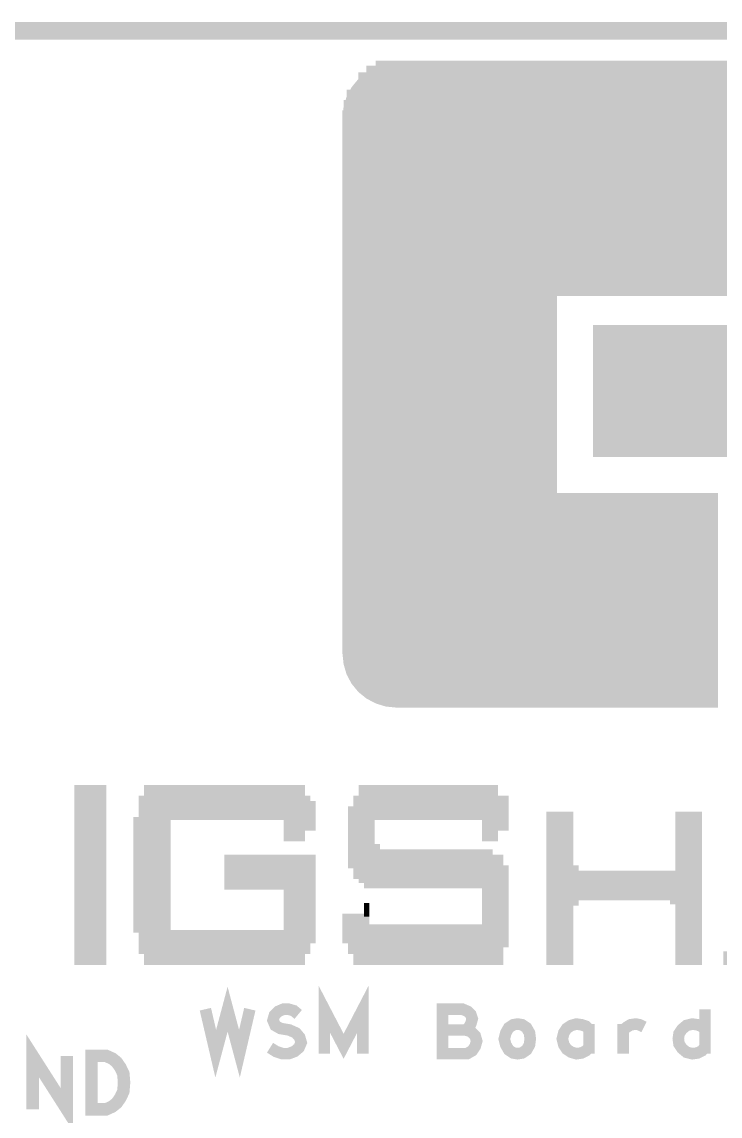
# Model space of a CAD drawing. Extents: x -0.1 to 55.1, y -0.1 to 48.1.
# Drawn here: x 7.19 to 15.04, y 35.8 to 48.1 of the extents above; entities that cross this region are included whole.
import ezdxf

# ---------------------------------------------------------------- set-up
doc = ezdxf.new("R2010")
doc.units = 0
doc.layers.add('MASK_TOP_ART', color=10, linetype='CONTINUOUS')
doc.layers.add('SILK_TOP_ART', color=11, linetype='CONTINUOUS')

msp = doc.modelspace()

# ---------------------------------------------------------------- linework, layer by layer
at = {"layer": 'MASK_TOP_ART', "const_width": 0.2}
msp.add_lwpolyline([(11, 0), (55, 0), (55, 48), (0, 48), (0, 0), (11, 0)], dxfattribs=at)
at = {"layer": 'SILK_TOP_ART'}
for points, const_width in [([(11, 0), (55, 0), (55, 48), (0, 48), (0, 0), (11, 0)], 0.2), ([(17.766, 47.532), (11.061, 47.532)], 0.1524), ([(17.662, 47.587), (11.165, 47.587)], 0.1524), ([(17.857, 47.456), (10.969, 47.456)], 0.1524), ([(17.988, 47.261), (10.839, 47.261)], 0.1524), ([(18.022, 47.147), (10.805, 47.147)], 0.1524), ([(18.034, 47.03), (10.792, 47.03)], 0.1524), ([(18.034, 44.616), (13.609, 44.616)], 0.1524), ([(8.137, 39.446), (7.775, 39.446)], 0.1524), ([(10.37, 39.446), (8.56, 39.446)], 0.1524), ([(12.543, 39.446), (10.974, 39.446)], 0.1524), ([(8.137, 39.385), (7.775, 39.385)], 0.1524), ([(8.137, 39.325), (7.775, 39.325)], 0.1524), ([(10.43, 39.325), (8.499, 39.325)], 0.1524), ([(12.663, 39.325), (10.913, 39.325)], 0.1524), ([(8.137, 39.265), (7.775, 39.265)], 0.1524), ([(8.137, 39.204), (7.775, 39.204)], 0.1524), ([(10.491, 39.265), (8.499, 39.265)], 0.1524), ([(10.491, 39.204), (8.499, 39.204)], 0.1524), ([(12.663, 39.204), (10.853, 39.204)], 0.1524), ([(8.137, 39.144), (7.775, 39.144)], 0.1524), ([(8.137, 39.084), (7.775, 39.084)], 0.1524), ([(8.861, 39.084), (8.439, 39.084)], 0.1524), ([(10.491, 39.084), (10.129, 39.084)], 0.1524), ([(11.155, 39.144), (10.853, 39.144)], 0.1524), ([(11.155, 39.084), (10.853, 39.084)], 0.1524), ([(12.663, 39.084), (12.362, 39.084)], 0.1524), ([(13.387, 39.144), (13.086, 39.144)], 0.1524), ([(13.387, 39.084), (13.086, 39.084)], 0.1524), ([(14.836, 39.144), (14.534, 39.144)], 0.1524), ([(14.836, 39.084), (14.534, 39.084)], 0.1524), ([(8.137, 39.023), (7.775, 39.023)], 0.1524), ([(8.137, 38.963), (7.775, 38.963)], 0.1524), ([(8.861, 39.023), (8.439, 39.023)], 0.1524), ([(8.861, 38.963), (8.439, 38.963)], 0.1524), ([(10.37, 39.023), (10.129, 39.023)], 0.1524), ([(10.129, 38.963), (10.37, 38.963)], 0.1524), ([(11.155, 39.023), (10.853, 39.023)], 0.1524), ([(11.155, 38.963), (10.853, 38.963)], 0.1524), ([(12.543, 39.023), (12.362, 39.023)], 0.1524), ([(12.362, 38.963), (12.543, 38.963)], 0.1524), ([(13.387, 39.023), (13.086, 39.023)], 0.1524), ([(13.387, 38.963), (13.086, 38.963)], 0.1524), ([(14.836, 39.023), (14.534, 39.023)], 0.1524), ([(14.836, 38.963), (14.534, 38.963)], 0.1524), ([(8.137, 38.903), (7.775, 38.903)], 0.1524), ([(8.137, 38.842), (7.775, 38.842)], 0.1524), ([(8.861, 38.903), (8.439, 38.903)], 0.1524), ([(8.861, 38.842), (8.439, 38.842)], 0.1524), ([(11.155, 38.903), (10.853, 38.903)], 0.1524), ([(11.155, 38.842), (10.853, 38.842)], 0.1524), ([(13.387, 38.903), (13.086, 38.903)], 0.1524), ([(13.387, 38.842), (13.086, 38.842)], 0.1524), ([(14.836, 38.903), (14.534, 38.903)], 0.1524), ([(14.836, 38.842), (14.534, 38.842)], 0.1524), ([(8.137, 38.782), (7.775, 38.782)], 0.1524), ([(8.137, 38.722), (7.775, 38.722)], 0.1524), ([(8.861, 38.782), (8.439, 38.782)], 0.1524), ([(8.861, 38.722), (8.439, 38.722)], 0.1524), ([(11.215, 38.782), (10.853, 38.782)], 0.1524), ([(12.482, 38.722), (10.853, 38.722)], 0.1524), ([(13.387, 38.782), (13.086, 38.782)], 0.1524), ([(13.387, 38.722), (13.086, 38.722)], 0.1524), ([(14.836, 38.782), (14.534, 38.782)], 0.1524), ([(14.836, 38.722), (14.534, 38.722)], 0.1524), ([(8.137, 38.661), (7.775, 38.661)], 0.1524), ([(8.137, 38.601), (7.775, 38.601)], 0.1524), ([(8.861, 38.661), (8.439, 38.661)], 0.1524), ([(8.861, 38.601), (8.439, 38.601)], 0.1524), ([(10.491, 38.661), (9.465, 38.661)], 0.1524), ([(10.491, 38.601), (9.465, 38.601)], 0.1524), ([(12.603, 38.661), (10.853, 38.661)], 0.1524), ([(13.387, 38.661), (13.086, 38.661)], 0.1524), ([(13.387, 38.601), (13.086, 38.601)], 0.1524), ([(14.836, 38.661), (14.534, 38.661)], 0.1524), ([(14.836, 38.601), (14.534, 38.601)], 0.1524), ([(8.137, 38.541), (7.775, 38.541)], 0.1524), ([(8.137, 38.48), (7.775, 38.48)], 0.1524), ([(8.861, 38.541), (8.439, 38.541)], 0.1524), ([(8.861, 38.48), (8.439, 38.48)], 0.1524), ([(10.491, 38.541), (9.465, 38.541)], 0.1524), ([(10.491, 38.48), (9.465, 38.48)], 0.1524), ([(12.663, 38.541), (10.913, 38.541)], 0.1524), ([(13.448, 38.541), (13.086, 38.541)], 0.1524), ([(14.836, 38.48), (13.086, 38.48)], 0.1524), ([(8.137, 38.42), (7.775, 38.42)], 0.1524), ([(8.137, 38.36), (7.775, 38.36)], 0.1524), ([(8.861, 38.42), (8.439, 38.42)], 0.1524), ([(8.861, 38.36), (8.439, 38.36)], 0.1524), ([(10.491, 38.42), (9.465, 38.42)], 0.1524), ([(14.836, 38.42), (13.086, 38.42)], 0.1524), ([(14.836, 38.36), (13.086, 38.36)], 0.1524), ([(8.137, 38.299), (7.775, 38.299)], 0.1524), ([(8.137, 38.239), (7.775, 38.239)], 0.1524), ([(8.861, 38.299), (8.439, 38.299)], 0.1524), ([(8.861, 38.239), (8.439, 38.239)], 0.1524), ([(10.491, 38.299), (10.129, 38.299)], 0.1524), ([(10.491, 38.239), (10.129, 38.239)], 0.1524), ([(12.663, 38.299), (12.362, 38.299)], 0.1524), ([(12.663, 38.239), (12.362, 38.239)], 0.1524), ([(14.836, 38.299), (13.086, 38.299)], 0.1524), ([(13.448, 38.239), (13.086, 38.239)], 0.1524), ([(8.137, 38.178), (7.775, 38.178)], 0.1524), ([(8.137, 38.118), (7.775, 38.118)], 0.1524), ([(8.861, 38.178), (8.439, 38.178)], 0.1524), ([(8.861, 38.118), (8.439, 38.118)], 0.1524), ([(10.491, 38.178), (10.129, 38.178)], 0.1524), ([(10.491, 38.118), (10.129, 38.118)], 0.1524), ([(11.094, 38.118), (11.034, 38.118)], 0.1524), ([(12.663, 38.178), (12.362, 38.178)], 0.1524), ([(12.663, 38.118), (12.362, 38.118)], 0.1524), ([(13.387, 38.178), (13.086, 38.178)], 0.1524), ([(13.387, 38.118), (13.086, 38.118)], 0.1524), ([(14.836, 38.118), (14.534, 38.118)], 0.1524), ([(8.137, 38.058), (7.775, 38.058)], 0.1524), ([(8.137, 37.997), (7.775, 37.997)], 0.1524), ([(8.137, 37.937), (7.775, 37.937)], 0.1524), ([(8.861, 38.058), (8.439, 38.058)], 0.1524), ([(8.861, 37.997), (8.439, 37.997)], 0.1524), ([(8.861, 37.937), (8.439, 37.937)], 0.1524), ([(10.491, 38.058), (10.129, 38.058)], 0.1524), ([(10.491, 37.997), (10.129, 37.997)], 0.1524), ([(10.491, 37.937), (10.129, 37.937)], 0.1524), ([(11.094, 37.997), (10.792, 37.997)], 0.1524), ([(11.094, 37.937), (10.792, 37.937)], 0.1524), ([(12.663, 38.058), (12.362, 38.058)], 0.1524), ([(12.663, 37.997), (12.362, 37.997)], 0.1524), ([(12.663, 37.937), (12.362, 37.937)], 0.1524), ([(13.387, 38.058), (13.086, 38.058)], 0.1524), ([(13.387, 37.997), (13.086, 37.997)], 0.1524), ([(13.387, 37.937), (13.086, 37.937)], 0.1524), ([(14.836, 38.058), (14.534, 38.058)], 0.1524), ([(14.836, 37.997), (14.534, 37.997)], 0.1524), ([(14.836, 37.937), (14.534, 37.937)], 0.1524), ([(8.137, 37.877), (7.775, 37.877)], 0.1524), ([(8.137, 37.816), (7.775, 37.816)], 0.1524), ([(10.491, 37.816), (8.499, 37.816)], 0.1524), ([(12.663, 37.877), (10.792, 37.877)], 0.1524), ([(12.663, 37.816), (10.792, 37.816)], 0.1524), ([(13.387, 37.877), (13.086, 37.877)], 0.1524), ([(13.387, 37.816), (13.086, 37.816)], 0.1524), ([(14.836, 37.877), (14.534, 37.877)], 0.1524), ([(14.836, 37.816), (14.534, 37.816)], 0.1524), ([(8.137, 37.756), (7.775, 37.756)], 0.1524), ([(8.137, 37.696), (7.775, 37.696)], 0.1524), ([(10.43, 37.756), (8.499, 37.756)], 0.1524), ([(10.43, 37.696), (8.499, 37.696)], 0.1524), ([(12.603, 37.696), (10.853, 37.696)], 0.1524), ([(13.387, 37.756), (13.086, 37.756)], 0.1524), ([(13.387, 37.696), (13.086, 37.696)], 0.1524), ([(14.836, 37.756), (14.534, 37.756)], 0.1524), ([(14.836, 37.696), (14.534, 37.696)], 0.1524), ([(8.137, 37.635), (7.775, 37.635)], 0.1524), ([(7.775, 37.575), (8.137, 37.575)], 0.1524), ([(8.56, 37.575), (10.37, 37.575)], 0.1524), ([(10.913, 37.575), (12.603, 37.575)], 0.1524), ([(13.387, 37.635), (13.086, 37.635)], 0.1524), ([(13.086, 37.575), (13.387, 37.575)], 0.1524), ([(14.836, 37.635), (14.534, 37.635)], 0.1524), ([(14.534, 37.575), (14.836, 37.575)], 0.1524), ([(15.077, 37.575), (15.379, 37.575)], 0.1524), ([(9.25, 37), (9.3667, 36.5), (9.5, 37), (9.6333, 36.5), (9.75, 37)], 0.13), ([(10.5881, 36.5), (10.5881, 37), (10.8048, 36.5833), (11.0215, 37), (11.0215, 36.5)], 0.13), ([(9.9774, 36.5667), (10.0441, 36.525), (10.1191, 36.5), (10.1857, 36.5), (10.2524, 36.525), (10.3024, 36.5667), (10.3274, 36.625), (10.3107, 36.6833), (10.2691, 36.7333), (10.1941, 36.7667), (10.0941, 36.7833), (10.0357, 36.8167), (10.0107, 36.875), (10.0274, 36.9333), (10.0691, 36.975), (10.1274, 37), (10.1857, 37), (10.2441, 36.9833), (10.2941, 36.9417)], 0.13), ([(12.1763, 36.7667), (12.2096, 36.7917), (12.2346, 36.8333), (12.2513, 36.8917), (12.2346, 36.9417), (12.2013, 36.975), (12.1429, 37), (11.9179, 37), (11.9179, 36.5), (12.1929, 36.5), (12.2513, 36.5333), (12.2846, 36.5833), (12.3013, 36.6417), (12.2846, 36.7), (12.2346, 36.75), (12.1763, 36.7667), (11.9179, 36.7667)], 0.13), ([(14.8692, 37), (14.8692, 36.5)], 0.13), ([(12.762, 36.5), (12.712, 36.5083), (12.662, 36.5417), (12.6287, 36.6), (12.612, 36.6667), (12.6287, 36.7333), (12.662, 36.7917), (12.712, 36.825), (12.762, 36.8333), (12.812, 36.825), (12.862, 36.7917), (12.8953, 36.7333), (12.9037, 36.6667), (12.8953, 36.6), (12.862, 36.5417), (12.812, 36.5083), (12.762, 36.5)], 0.13), ([(13.5644, 36.775), (13.5311, 36.8083), (13.4811, 36.825), (13.4227, 36.8333), (13.3644, 36.8167), (13.3144, 36.7833), (13.2811, 36.7333), (13.2644, 36.6667), (13.2811, 36.6), (13.3144, 36.55), (13.3644, 36.5167), (13.4227, 36.5), (13.4811, 36.5083), (13.5311, 36.5333), (13.5644, 36.5667)], 0.13), ([(13.5644, 36.5), (13.5644, 36.8333)], 0.13), ([(13.9501, 36.7667), (13.9918, 36.8), (14.0335, 36.825), (14.0918, 36.8333), (14.1335, 36.825), (14.1835, 36.8)], 0.13), ([(13.9501, 36.5), (13.9501, 36.8333)], 0.13), ([(14.8692, 36.575), (14.8359, 36.5333), (14.7859, 36.5083), (14.7275, 36.5), (14.6609, 36.5167), (14.6109, 36.5583), (14.5775, 36.6083), (14.5692, 36.6667), (14.5775, 36.725), (14.6109, 36.775), (14.6609, 36.8167), (14.7275, 36.8333), (14.7859, 36.825), (14.8275, 36.8083), (14.8692, 36.775)], 0.13), ([(7.3083, 35.875), (7.3083, 36.475), (7.6917, 35.875), (7.6917, 36.475)], 0.14), ([(7.9691, 35.875), (7.9691, 36.475), (8.1357, 36.475), (8.2024, 36.445), (8.2524, 36.405), (8.2941, 36.345), (8.3274, 36.275), (8.3357, 36.175), (8.3274, 36.075), (8.2941, 36.005), (8.2524, 35.945), (8.2024, 35.905), (8.1357, 35.875), (7.9691, 35.875)], 0.14)]:
    msp.add_lwpolyline(points, dxfattribs=dict(at, const_width=const_width))
for points in [[(11.16513, 47.58704), (11.278, 47.621), (17.66173, 47.58704), (17.549, 47.621)], [(11.27859, 47.62106), (11.396, 47.633), (17.54802, 47.62106), (17.431, 47.633)], [(11.27859, 47.62104), (11.27859, 47.62106), (17.54821, 47.62104), (17.54802, 47.62106)], [(14.4135, 47.62102), (11.27859, 47.62104), (17.54841, 47.62102), (17.54821, 47.62104)], [(17.54841, 47.621), (14.4135, 47.62102), (17.54841, 47.621), (17.54841, 47.62102)], [(10.96904, 47.45604), (11.061, 47.532), (17.8569, 47.45604), (17.766, 47.532)], [(11.061, 47.532), (11.06101, 47.532), (17.766, 47.532), (11.06101, 47.532)], [(11.06107, 47.53204), (11.165, 47.587), (17.76585, 47.53204), (17.66201, 47.587)], [(17.76592, 47.532), (11.06107, 47.53204), (17.76592, 47.532), (17.76585, 47.53204)], [(11.165, 47.587), (11.165, 47.587), (17.66201, 47.587), (11.165, 47.587)], [(17.66186, 47.587), (11.16513, 47.58704), (17.66186, 47.587), (17.66173, 47.58704)], [(10.83902, 47.26103), (10.89401, 47.36499), (17.98795, 47.26103), (17.93301, 47.36499)], [(10.89401, 47.36499), (10.89401, 47.365), (17.93301, 47.36499), (10.89401, 47.365)], [(10.89403, 47.36503), (10.969, 47.45599), (17.93293, 47.36503), (17.85701, 47.45599)], [(17.93296, 47.365), (10.89403, 47.36503), (17.93296, 47.365), (17.93293, 47.36503)], [(10.969, 47.45599), (10.96901, 47.456), (17.85701, 47.45599), (10.96901, 47.456)], [(17.85694, 47.456), (10.96904, 47.45604), (17.85694, 47.456), (17.8569, 47.45604)], [(10.80501, 47.14703), (10.83901, 47.26099), (18.02197, 47.14703), (17.98801, 47.26099)], [(10.83901, 47.26099), (10.83901, 47.261), (17.98801, 47.26099), (10.83901, 47.261)], [(17.98797, 47.261), (10.83902, 47.26103), (17.98797, 47.261), (17.98795, 47.26103)], [(10.792, 47.03002), (10.80501, 47.14698), (18.03398, 47.03002), (18.022, 47.14698)], [(18.02197, 47.147), (10.80501, 47.14703), (18.02197, 47.147), (18.02197, 47.14703)], [(10.80501, 47.14698), (10.80502, 47.147), (18.022, 47.14698), (10.80502, 47.147)], [(18.03398, 47.03), (10.792, 47.03002), (18.03398, 47.03), (18.03398, 47.03002)], [(10.79202, 47.02998), (10.79202, 47.03), (18.034, 47.02998), (10.79202, 47.03)], [(10.79202, 45.018), (10.79202, 47.02998), (18.03398, 45.018), (18.034, 47.02998)], [(10.79202, 45.01798), (10.79202, 45.018), (13.206, 45.01798), (18.03398, 45.018)], [(10.79202, 42.805), (10.79202, 45.01798), (13.20602, 42.805), (13.206, 45.01798)], [(13.609, 43.20802), (13.60902, 44.61598), (18.03399, 43.20802), (18.034, 44.61598)], [(13.60902, 44.61598), (13.60902, 44.616), (18.034, 44.61598), (13.60902, 44.616)], [(15.41898, 43.208), (13.609, 43.20802), (18.03399, 43.208), (18.03399, 43.20802)], [(10.79202, 42.80498), (10.79202, 42.805), (15.017, 42.80498), (13.20602, 42.805)], [(10.79202, 40.995), (10.79202, 42.80498), (15.01698, 40.995), (15.017, 42.80498)], [(10.79203, 40.99498), (10.79202, 40.995), (15.017, 40.99498), (10.79202, 40.995)], [(10.805, 40.87702), (10.79203, 40.99498), (15.01698, 40.87702), (15.017, 40.99498)], [(15.01698, 40.877), (10.805, 40.87702), (15.01698, 40.877), (15.01698, 40.87702)], [(10.80503, 40.87698), (10.80503, 40.877), (15.017, 40.87698), (10.80503, 40.877)], [(10.83899, 40.76301), (10.80503, 40.87698), (15.01698, 40.76301), (15.017, 40.87698)], [(15.01698, 40.763), (10.83899, 40.76301), (15.01698, 40.763), (15.01698, 40.76301)], [(10.83905, 40.76298), (10.83903, 40.763), (15.017, 40.76298), (10.83903, 40.763)], [(10.89399, 40.66001), (10.83905, 40.76298), (15.01698, 40.66001), (15.017, 40.76298)], [(15.01698, 40.66), (10.89399, 40.66001), (15.01698, 40.66), (15.01698, 40.66001)], [(10.89406, 40.65998), (10.89404, 40.66), (15.017, 40.65998), (10.89404, 40.66)], [(10.96899, 40.56801), (10.89406, 40.65998), (15.01698, 40.56801), (15.017, 40.65998)], [(15.01698, 40.568), (10.96899, 40.56801), (15.01698, 40.568), (15.01698, 40.56801)], [(10.96908, 40.56798), (10.96906, 40.568), (15.017, 40.56798), (10.96906, 40.568)], [(11.061, 40.493), (10.96908, 40.56798), (15.01698, 40.493), (15.017, 40.56798)], [(11.06112, 40.49298), (11.06108, 40.493), (15.017, 40.49298), (11.06108, 40.493)], [(11.16499, 40.438), (11.06112, 40.49298), (15.01698, 40.438), (15.017, 40.49298)], [(11.1652, 40.43798), (11.16513, 40.438), (15.017, 40.43798), (11.16513, 40.438)], [(11.278, 40.403), (11.1652, 40.43798), (15.01698, 40.403), (15.017, 40.43798)], [(11.27859, 40.40298), (11.27859, 40.403), (15.017, 40.40298), (11.27859, 40.403)], [(11.3958, 40.391), (11.27859, 40.40298), (15.01698, 40.391), (15.017, 40.40298)], [(7.77502, 39.44598), (7.77502, 39.446), (8.137, 39.44598), (7.77502, 39.446)], [(7.77502, 39.385), (7.77502, 39.44598), (8.13698, 39.385), (8.137, 39.44598)], [(7.77502, 39.38498), (7.77502, 39.385), (8.137, 39.38498), (7.77502, 39.385)], [(7.77502, 39.325), (7.77502, 39.38498), (8.13698, 39.325), (8.137, 39.38498)], [(8.49902, 39.38498), (8.49902, 39.385), (10.43, 39.38498), (8.49902, 39.385)], [(8.49902, 39.325), (8.49902, 39.38498), (10.42998, 39.325), (10.43, 39.38498)], [(8.56002, 39.44598), (8.56002, 39.446), (10.37, 39.44598), (8.56002, 39.446)], [(8.56002, 39.385), (8.56002, 39.44598), (10.36998, 39.385), (10.37, 39.44598)], [(10.91302, 39.38498), (10.91302, 39.385), (12.603, 39.38498), (10.91302, 39.385)], [(10.91302, 39.325), (10.91302, 39.38498), (12.60298, 39.325), (12.603, 39.38498)], [(10.97402, 39.44598), (10.97402, 39.446), (12.543, 39.44598), (10.97402, 39.446)], [(10.97402, 39.385), (10.97402, 39.44598), (12.54298, 39.385), (12.543, 39.44598)], [(7.77502, 39.32498), (7.77502, 39.325), (8.137, 39.32498), (7.77502, 39.325)], [(7.77502, 39.265), (7.77502, 39.32498), (8.13698, 39.265), (8.137, 39.32498)], [(7.77502, 39.26498), (7.77502, 39.265), (8.137, 39.26498), (7.77502, 39.265)], [(7.77502, 39.204), (7.77502, 39.26498), (8.13698, 39.204), (8.137, 39.26498)], [(8.49902, 39.32498), (8.49902, 39.325), (10.43, 39.32498), (8.49902, 39.325)], [(8.49902, 39.265), (8.49902, 39.32498), (10.42998, 39.265), (10.43, 39.32498)], [(8.49902, 39.26498), (8.49902, 39.265), (10.491, 39.26498), (8.49902, 39.265)], [(8.49902, 39.204), (8.49902, 39.26498), (10.49098, 39.204), (10.491, 39.26498)], [(10.85302, 39.26498), (10.85302, 39.265), (12.663, 39.26498), (10.85302, 39.265)], [(10.85302, 39.204), (10.85302, 39.26498), (12.66298, 39.204), (12.663, 39.26498)], [(10.91302, 39.32498), (10.91302, 39.325), (12.663, 39.32498), (10.91302, 39.325)], [(10.91302, 39.265), (10.91302, 39.32498), (12.66298, 39.265), (12.663, 39.32498)], [(7.77502, 39.20398), (7.77502, 39.204), (8.137, 39.20398), (7.77502, 39.204)], [(7.77502, 39.144), (7.77502, 39.20398), (8.13698, 39.144), (8.137, 39.20398)], [(7.77502, 39.14398), (7.77502, 39.144), (8.137, 39.14398), (7.77502, 39.144)], [(7.77502, 39.084), (7.77502, 39.14398), (8.13698, 39.084), (8.137, 39.14398)], [(8.43902, 39.14398), (8.43902, 39.144), (8.861, 39.14398), (8.43902, 39.144)], [(8.43902, 39.084), (8.43902, 39.14398), (8.86098, 39.084), (8.861, 39.14398)], [(8.49902, 39.20398), (8.49902, 39.204), (10.491, 39.20398), (8.49902, 39.204)], [(8.49902, 39.144), (8.49902, 39.20398), (10.49098, 39.144), (10.491, 39.20398)], [(10.12902, 39.14398), (10.12902, 39.144), (10.491, 39.14398), (10.12902, 39.144)], [(10.12902, 39.084), (10.12902, 39.14398), (10.49098, 39.084), (10.491, 39.14398)], [(10.85302, 39.20398), (10.85302, 39.204), (12.663, 39.20398), (10.85302, 39.204)], [(10.85302, 39.144), (10.85302, 39.20398), (12.66298, 39.144), (12.663, 39.20398)], [(10.85302, 39.14398), (10.85302, 39.144), (11.155, 39.14398), (10.85302, 39.144)], [(10.85302, 39.084), (10.85302, 39.14398), (11.15498, 39.084), (11.155, 39.14398)], [(12.36202, 39.14398), (12.36202, 39.144), (12.663, 39.14398), (12.36202, 39.144)], [(12.36202, 39.084), (12.36202, 39.14398), (12.66298, 39.084), (12.663, 39.14398)], [(13.08602, 39.14398), (13.08602, 39.144), (13.387, 39.14398), (13.08602, 39.144)], [(13.08602, 39.084), (13.08602, 39.14398), (13.38698, 39.084), (13.387, 39.14398)], [(14.53402, 39.14398), (14.53402, 39.144), (14.836, 39.14398), (14.53402, 39.144)], [(14.53402, 39.084), (14.53402, 39.14398), (14.83598, 39.084), (14.836, 39.14398)], [(7.77502, 39.08398), (7.77502, 39.084), (8.137, 39.08398), (7.77502, 39.084)], [(7.77502, 39.023), (7.77502, 39.08398), (8.13698, 39.023), (8.137, 39.08398)], [(7.77502, 39.02298), (7.77502, 39.023), (8.137, 39.02298), (7.77502, 39.023)], [(7.77502, 38.963), (7.77502, 39.02298), (8.13698, 38.963), (8.137, 39.02298)], [(8.43902, 39.08398), (8.43902, 39.084), (8.861, 39.08398), (8.43902, 39.084)], [(8.43902, 39.023), (8.43902, 39.08398), (8.86098, 39.023), (8.861, 39.08398)], [(8.43902, 39.02298), (8.43902, 39.023), (8.861, 39.02298), (8.43902, 39.023)], [(8.43902, 38.963), (8.43902, 39.02298), (8.86098, 38.963), (8.861, 39.02298)], [(10.12902, 39.08398), (10.12902, 39.084), (10.491, 39.08398), (10.12902, 39.084)], [(10.12902, 39.023), (10.12902, 39.08398), (10.49098, 39.023), (10.491, 39.08398)], [(10.12902, 39.02298), (10.12902, 39.023), (10.37, 39.02298), (10.12902, 39.023)], [(10.12902, 38.963), (10.12902, 39.02298), (10.36998, 38.963), (10.37, 39.02298)], [(10.85302, 39.08398), (10.85302, 39.084), (11.155, 39.08398), (10.85302, 39.084)], [(10.85302, 39.023), (10.85302, 39.08398), (11.15498, 39.023), (11.155, 39.08398)], [(10.85302, 39.02298), (10.85302, 39.023), (11.155, 39.02298), (10.85302, 39.023)], [(10.85302, 38.963), (10.85302, 39.02298), (11.15498, 38.963), (11.155, 39.02298)], [(12.36202, 39.08398), (12.36202, 39.084), (12.663, 39.08398), (12.36202, 39.084)], [(12.36202, 39.023), (12.36202, 39.08398), (12.66298, 39.023), (12.663, 39.08398)], [(12.36202, 39.02298), (12.36202, 39.023), (12.543, 39.02298), (12.36202, 39.023)], [(12.36202, 38.963), (12.36202, 39.02298), (12.54298, 38.963), (12.543, 39.02298)], [(13.08602, 39.08398), (13.08602, 39.084), (13.387, 39.08398), (13.08602, 39.084)], [(13.08602, 39.023), (13.08602, 39.08398), (13.38698, 39.023), (13.387, 39.08398)], [(13.08602, 39.02298), (13.08602, 39.023), (13.387, 39.02298), (13.08602, 39.023)], [(13.08602, 38.963), (13.08602, 39.02298), (13.38698, 38.963), (13.387, 39.02298)], [(14.53402, 39.08398), (14.53402, 39.084), (14.836, 39.08398), (14.53402, 39.084)], [(14.53402, 39.023), (14.53402, 39.08398), (14.83598, 39.023), (14.836, 39.08398)], [(14.53402, 39.02298), (14.53402, 39.023), (14.836, 39.02298), (14.53402, 39.023)], [(14.53402, 38.963), (14.53402, 39.02298), (14.83598, 38.963), (14.836, 39.02298)], [(7.77502, 38.96298), (7.77502, 38.963), (8.137, 38.96298), (7.77502, 38.963)], [(7.77502, 38.903), (7.77502, 38.96298), (8.13698, 38.903), (8.137, 38.96298)], [(7.77502, 38.90298), (7.77502, 38.903), (8.137, 38.90298), (7.77502, 38.903)], [(7.77502, 38.842), (7.77502, 38.90298), (8.13698, 38.842), (8.137, 38.90298)], [(8.43902, 38.96298), (8.43902, 38.963), (8.861, 38.96298), (8.43902, 38.963)], [(8.43902, 38.903), (8.43902, 38.96298), (8.86098, 38.903), (8.861, 38.96298)], [(8.43902, 38.90298), (8.43902, 38.903), (8.861, 38.90298), (8.43902, 38.903)], [(8.43902, 38.842), (8.43902, 38.90298), (8.86098, 38.842), (8.861, 38.90298)], [(10.85302, 38.96298), (10.85302, 38.963), (11.155, 38.96298), (10.85302, 38.963)], [(10.85302, 38.903), (10.85302, 38.96298), (11.15498, 38.903), (11.155, 38.96298)], [(10.85302, 38.90298), (10.85302, 38.903), (11.155, 38.90298), (10.85302, 38.903)], [(10.85302, 38.842), (10.85302, 38.90298), (11.15498, 38.842), (11.155, 38.90298)], [(13.08602, 38.96298), (13.08602, 38.963), (13.387, 38.96298), (13.08602, 38.963)], [(13.08602, 38.903), (13.08602, 38.96298), (13.38698, 38.903), (13.387, 38.96298)], [(13.08602, 38.90298), (13.08602, 38.903), (13.387, 38.90298), (13.08602, 38.903)], [(13.08602, 38.842), (13.08602, 38.90298), (13.38698, 38.842), (13.387, 38.90298)], [(14.53402, 38.96298), (14.53402, 38.963), (14.836, 38.96298), (14.53402, 38.963)], [(14.53402, 38.903), (14.53402, 38.96298), (14.83598, 38.903), (14.836, 38.96298)], [(14.53402, 38.90298), (14.53402, 38.903), (14.836, 38.90298), (14.53402, 38.903)], [(14.53402, 38.842), (14.53402, 38.90298), (14.83598, 38.842), (14.836, 38.90298)], [(7.77502, 38.84198), (7.77502, 38.842), (8.137, 38.84198), (7.77502, 38.842)], [(7.77502, 38.782), (7.77502, 38.84198), (8.13698, 38.782), (8.137, 38.84198)], [(7.77502, 38.78198), (7.77502, 38.782), (8.137, 38.78198), (7.77502, 38.782)], [(7.77502, 38.722), (7.77502, 38.78198), (8.13698, 38.722), (8.137, 38.78198)], [(8.43902, 38.84198), (8.43902, 38.842), (8.861, 38.84198), (8.43902, 38.842)], [(8.43902, 38.782), (8.43902, 38.84198), (8.86098, 38.782), (8.861, 38.84198)], [(8.43902, 38.78198), (8.43902, 38.782), (8.861, 38.78198), (8.43902, 38.782)], [(8.43902, 38.722), (8.43902, 38.78198), (8.86098, 38.722), (8.861, 38.78198)], [(10.85302, 38.84198), (10.85302, 38.842), (11.155, 38.84198), (10.85302, 38.842)], [(10.85302, 38.782), (10.85302, 38.84198), (11.15498, 38.782), (11.155, 38.84198)], [(10.85302, 38.78198), (10.85302, 38.782), (11.215, 38.78198), (10.85302, 38.782)], [(10.85302, 38.722), (10.85302, 38.78198), (11.21498, 38.722), (11.215, 38.78198)], [(13.08602, 38.84198), (13.08602, 38.842), (13.387, 38.84198), (13.08602, 38.842)], [(13.08602, 38.782), (13.08602, 38.84198), (13.38698, 38.782), (13.387, 38.84198)], [(13.08602, 38.78198), (13.08602, 38.782), (13.387, 38.78198), (13.08602, 38.782)], [(13.08602, 38.722), (13.08602, 38.78198), (13.38698, 38.722), (13.387, 38.78198)], [(14.53402, 38.84198), (14.53402, 38.842), (14.836, 38.84198), (14.53402, 38.842)], [(14.53402, 38.782), (14.53402, 38.84198), (14.83598, 38.782), (14.836, 38.84198)], [(14.53402, 38.78198), (14.53402, 38.782), (14.836, 38.78198), (14.53402, 38.782)], [(14.53402, 38.722), (14.53402, 38.78198), (14.83598, 38.722), (14.836, 38.78198)], [(7.77502, 38.72198), (7.77502, 38.722), (8.137, 38.72198), (7.77502, 38.722)], [(7.77502, 38.661), (7.77502, 38.72198), (8.13698, 38.661), (8.137, 38.72198)], [(7.77502, 38.66098), (7.77502, 38.661), (8.137, 38.66098), (7.77502, 38.661)], [(7.77502, 38.601), (7.77502, 38.66098), (8.13698, 38.601), (8.137, 38.66098)], [(8.43902, 38.72198), (8.43902, 38.722), (8.861, 38.72198), (8.43902, 38.722)], [(8.43902, 38.661), (8.43902, 38.72198), (8.86098, 38.661), (8.861, 38.72198)], [(8.43902, 38.66098), (8.43902, 38.661), (8.861, 38.66098), (8.43902, 38.661)], [(8.43902, 38.601), (8.43902, 38.66098), (8.86098, 38.601), (8.861, 38.66098)], [(9.46502, 38.66098), (9.46502, 38.661), (10.491, 38.66098), (9.46502, 38.661)], [(9.46502, 38.601), (9.46502, 38.66098), (10.49098, 38.601), (10.491, 38.66098)], [(10.85302, 38.72198), (10.85302, 38.722), (12.482, 38.72198), (10.85302, 38.722)], [(10.85302, 38.661), (10.85302, 38.72198), (12.48198, 38.661), (12.482, 38.72198)], [(10.85302, 38.66098), (10.85302, 38.661), (12.603, 38.66098), (10.85302, 38.661)], [(10.85302, 38.601), (10.85302, 38.66098), (12.60298, 38.601), (12.603, 38.66098)], [(13.08602, 38.72198), (13.08602, 38.722), (13.387, 38.72198), (13.08602, 38.722)], [(13.08602, 38.661), (13.08602, 38.72198), (13.38698, 38.661), (13.387, 38.72198)], [(13.08602, 38.66098), (13.08602, 38.661), (13.387, 38.66098), (13.08602, 38.661)], [(13.08602, 38.601), (13.08602, 38.66098), (13.38698, 38.601), (13.387, 38.66098)], [(14.53402, 38.72198), (14.53402, 38.722), (14.836, 38.72198), (14.53402, 38.722)], [(14.53402, 38.661), (14.53402, 38.72198), (14.83598, 38.661), (14.836, 38.72198)], [(14.53402, 38.66098), (14.53402, 38.661), (14.836, 38.66098), (14.53402, 38.661)], [(14.53402, 38.601), (14.53402, 38.66098), (14.83598, 38.601), (14.836, 38.66098)], [(7.77502, 38.60098), (7.77502, 38.601), (8.137, 38.60098), (7.77502, 38.601)], [(7.77502, 38.541), (7.77502, 38.60098), (8.13698, 38.541), (8.137, 38.60098)], [(7.77502, 38.54098), (7.77502, 38.541), (8.137, 38.54098), (7.77502, 38.541)], [(7.77502, 38.48), (7.77502, 38.54098), (8.13698, 38.48), (8.137, 38.54098)], [(8.43902, 38.60098), (8.43902, 38.601), (8.861, 38.60098), (8.43902, 38.601)], [(8.43902, 38.541), (8.43902, 38.60098), (8.86098, 38.541), (8.861, 38.60098)], [(8.43902, 38.54098), (8.43902, 38.541), (8.861, 38.54098), (8.43902, 38.541)], [(8.43902, 38.48), (8.43902, 38.54098), (8.86098, 38.48), (8.861, 38.54098)], [(9.46502, 38.60098), (9.46502, 38.601), (10.491, 38.60098), (9.46502, 38.601)], [(9.46502, 38.541), (9.46502, 38.60098), (10.49098, 38.541), (10.491, 38.60098)], [(9.46502, 38.54098), (9.46502, 38.541), (10.491, 38.54098), (9.46502, 38.541)], [(9.46502, 38.48), (9.46502, 38.54098), (10.49098, 38.48), (10.491, 38.54098)], [(10.91302, 38.60098), (10.91302, 38.601), (12.663, 38.60098), (10.91302, 38.601)], [(10.91302, 38.541), (10.91302, 38.60098), (12.66298, 38.541), (12.663, 38.60098)], [(10.91302, 38.54098), (10.91302, 38.541), (12.663, 38.54098), (10.91302, 38.541)], [(10.91302, 38.48), (10.91302, 38.54098), (12.66298, 38.48), (12.663, 38.54098)], [(13.08602, 38.60098), (13.08602, 38.601), (13.387, 38.60098), (13.08602, 38.601)], [(13.08602, 38.541), (13.08602, 38.60098), (13.38698, 38.541), (13.387, 38.60098)], [(13.08602, 38.54098), (13.08602, 38.541), (13.448, 38.54098), (13.08602, 38.541)], [(13.08602, 38.48), (13.08602, 38.54098), (13.44798, 38.48), (13.448, 38.54098)], [(14.47402, 38.54098), (14.47402, 38.541), (14.836, 38.54098), (14.47402, 38.541)], [(14.47402, 38.48), (14.47402, 38.54098), (14.83598, 38.48), (14.836, 38.54098)], [(14.53402, 38.60098), (14.53402, 38.601), (14.836, 38.60098), (14.53402, 38.601)], [(14.53402, 38.541), (14.53402, 38.60098), (14.83598, 38.541), (14.836, 38.60098)], [(7.77502, 38.47998), (7.77502, 38.48), (8.137, 38.47998), (7.77502, 38.48)], [(7.77502, 38.42), (7.77502, 38.47998), (8.13698, 38.42), (8.137, 38.47998)], [(7.77502, 38.41998), (7.77502, 38.42), (8.137, 38.41998), (7.77502, 38.42)], [(7.77502, 38.36), (7.77502, 38.41998), (8.13698, 38.36), (8.137, 38.41998)], [(8.43902, 38.47998), (8.43902, 38.48), (8.861, 38.47998), (8.43902, 38.48)], [(8.43902, 38.42), (8.43902, 38.47998), (8.86098, 38.42), (8.861, 38.47998)], [(8.43902, 38.41998), (8.43902, 38.42), (8.861, 38.41998), (8.43902, 38.42)], [(8.43902, 38.36), (8.43902, 38.41998), (8.86098, 38.36), (8.861, 38.41998)], [(9.46502, 38.47998), (9.46502, 38.48), (10.491, 38.47998), (9.46502, 38.48)], [(9.46502, 38.42), (9.46502, 38.47998), (10.49098, 38.42), (10.491, 38.47998)], [(9.46502, 38.41998), (9.46502, 38.42), (10.491, 38.41998), (9.46502, 38.42)], [(9.46502, 38.36), (9.46502, 38.41998), (10.49098, 38.36), (10.491, 38.41998)], [(10.97402, 38.47998), (10.97402, 38.48), (12.663, 38.47998), (10.97402, 38.48)], [(10.97402, 38.42), (10.97402, 38.47998), (12.66298, 38.42), (12.663, 38.47998)], [(11.03402, 38.41998), (11.03402, 38.42), (12.663, 38.41998), (11.03402, 38.42)], [(11.03402, 38.36), (11.03402, 38.41998), (12.66298, 38.36), (12.663, 38.41998)], [(13.08602, 38.47998), (13.08602, 38.48), (14.836, 38.47998), (13.08602, 38.48)], [(13.08602, 38.42), (13.08602, 38.47998), (14.83598, 38.42), (14.836, 38.47998)], [(13.08602, 38.41998), (13.08602, 38.42), (14.836, 38.41998), (13.08602, 38.42)], [(13.08602, 38.36), (13.08602, 38.41998), (14.83598, 38.36), (14.836, 38.41998)], [(7.77502, 38.35998), (7.77502, 38.36), (8.137, 38.35998), (7.77502, 38.36)], [(7.77502, 38.299), (7.77502, 38.35998), (8.13698, 38.299), (8.137, 38.35998)], [(7.77502, 38.29898), (7.77502, 38.299), (8.137, 38.29898), (7.77502, 38.299)], [(7.77502, 38.239), (7.77502, 38.29898), (8.13698, 38.239), (8.137, 38.29898)], [(8.43902, 38.35998), (8.43902, 38.36), (8.861, 38.35998), (8.43902, 38.36)], [(8.43902, 38.299), (8.43902, 38.35998), (8.86098, 38.299), (8.861, 38.35998)], [(8.43902, 38.29898), (8.43902, 38.299), (8.861, 38.29898), (8.43902, 38.299)], [(8.43902, 38.239), (8.43902, 38.29898), (8.86098, 38.239), (8.861, 38.29898)], [(10.12902, 38.35998), (10.12902, 38.36), (10.491, 38.35998), (10.12902, 38.36)], [(10.12902, 38.299), (10.12902, 38.35998), (10.49098, 38.299), (10.491, 38.35998)], [(10.12902, 38.29898), (10.12902, 38.299), (10.491, 38.29898), (10.12902, 38.299)], [(10.12902, 38.239), (10.12902, 38.29898), (10.49098, 38.239), (10.491, 38.29898)], [(12.36202, 38.35998), (12.36202, 38.36), (12.663, 38.35998), (12.36202, 38.36)], [(12.36202, 38.299), (12.36202, 38.35998), (12.66298, 38.299), (12.663, 38.35998)], [(12.36202, 38.29898), (12.36202, 38.299), (12.663, 38.29898), (12.36202, 38.299)], [(12.36202, 38.239), (12.36202, 38.29898), (12.66298, 38.239), (12.663, 38.29898)], [(13.08602, 38.35998), (13.08602, 38.36), (14.836, 38.35998), (13.08602, 38.36)], [(13.08602, 38.299), (13.08602, 38.35998), (14.83598, 38.299), (14.836, 38.35998)], [(13.08602, 38.29898), (13.08602, 38.299), (14.836, 38.29898), (13.08602, 38.299)], [(13.08602, 38.239), (13.08602, 38.29898), (14.83598, 38.239), (14.836, 38.29898)], [(7.77502, 38.23898), (7.77502, 38.239), (8.137, 38.23898), (7.77502, 38.239)], [(7.77502, 38.178), (7.77502, 38.23898), (8.13698, 38.178), (8.137, 38.23898)], [(7.77502, 38.17798), (7.77502, 38.178), (8.137, 38.17798), (7.77502, 38.178)], [(7.77502, 38.118), (7.77502, 38.17798), (8.13698, 38.118), (8.137, 38.17798)], [(8.43902, 38.23898), (8.43902, 38.239), (8.861, 38.23898), (8.43902, 38.239)], [(8.43902, 38.178), (8.43902, 38.23898), (8.86098, 38.178), (8.861, 38.23898)], [(8.43902, 38.17798), (8.43902, 38.178), (8.861, 38.17798), (8.43902, 38.178)], [(8.43902, 38.118), (8.43902, 38.17798), (8.86098, 38.118), (8.861, 38.17798)], [(10.12902, 38.23898), (10.12902, 38.239), (10.491, 38.23898), (10.12902, 38.239)], [(10.12902, 38.178), (10.12902, 38.23898), (10.49098, 38.178), (10.491, 38.23898)], [(10.12902, 38.17798), (10.12902, 38.178), (10.491, 38.17798), (10.12902, 38.178)], [(10.12902, 38.118), (10.12902, 38.17798), (10.49098, 38.118), (10.491, 38.17798)], [(12.36202, 38.23898), (12.36202, 38.239), (12.663, 38.23898), (12.36202, 38.239)], [(12.36202, 38.178), (12.36202, 38.23898), (12.66298, 38.178), (12.663, 38.23898)], [(12.36202, 38.17798), (12.36202, 38.178), (12.663, 38.17798), (12.36202, 38.178)], [(12.36202, 38.118), (12.36202, 38.17798), (12.66298, 38.118), (12.663, 38.17798)], [(13.08602, 38.23898), (13.08602, 38.239), (13.448, 38.23898), (13.08602, 38.239)], [(13.08602, 38.178), (13.08602, 38.23898), (13.44798, 38.178), (13.448, 38.23898)], [(13.08602, 38.17798), (13.08602, 38.178), (13.387, 38.17798), (13.08602, 38.178)], [(13.08602, 38.118), (13.08602, 38.17798), (13.38698, 38.118), (13.387, 38.17798)], [(14.47402, 38.23898), (14.47402, 38.239), (14.836, 38.23898), (14.47402, 38.239)], [(14.47402, 38.178), (14.47402, 38.23898), (14.83598, 38.178), (14.836, 38.23898)], [(14.53402, 38.17798), (14.53402, 38.178), (14.836, 38.17798), (14.53402, 38.178)], [(14.53402, 38.118), (14.53402, 38.17798), (14.83598, 38.118), (14.836, 38.17798)], [(7.77502, 38.11798), (7.77502, 38.118), (8.137, 38.11798), (7.77502, 38.118)], [(7.77502, 38.058), (7.77502, 38.11798), (8.13698, 38.058), (8.137, 38.11798)], [(7.77502, 38.05798), (7.77502, 38.058), (8.137, 38.05798), (7.77502, 38.058)], [(7.77502, 37.997), (7.77502, 38.05798), (8.13698, 37.997), (8.137, 38.05798)], [(8.43902, 38.11798), (8.43902, 38.118), (8.861, 38.11798), (8.43902, 38.118)], [(8.43902, 38.058), (8.43902, 38.11798), (8.86098, 38.058), (8.861, 38.11798)], [(8.43902, 38.05798), (8.43902, 38.058), (8.861, 38.05798), (8.43902, 38.058)], [(8.43902, 37.997), (8.43902, 38.05798), (8.86098, 37.997), (8.861, 38.05798)], [(10.12902, 38.11798), (10.12902, 38.118), (10.491, 38.11798), (10.12902, 38.118)], [(10.12902, 38.058), (10.12902, 38.11798), (10.49098, 38.058), (10.491, 38.11798)], [(10.12902, 38.05798), (10.12902, 38.058), (10.491, 38.05798), (10.12902, 38.058)], [(10.12902, 37.997), (10.12902, 38.05798), (10.49098, 37.997), (10.491, 38.05798)], [(10.79202, 38.05798), (10.79202, 38.058), (11.094, 38.05798), (10.79202, 38.058)], [(10.79202, 37.997), (10.79202, 38.05798), (11.09398, 37.997), (11.094, 38.05798)], [(11.034, 38.05802), (11.03402, 38.11798), (11.09398, 38.05802), (11.094, 38.11798)], [(11.09398, 38.058), (11.034, 38.05802), (11.09398, 38.058), (11.09398, 38.05802)], [(11.03402, 38.11798), (11.03402, 38.118), (11.094, 38.11798), (11.03402, 38.118)], [(12.36202, 38.11798), (12.36202, 38.118), (12.663, 38.11798), (12.36202, 38.118)], [(12.36202, 38.058), (12.36202, 38.11798), (12.66298, 38.058), (12.663, 38.11798)], [(12.36202, 38.05798), (12.36202, 38.058), (12.663, 38.05798), (12.36202, 38.058)], [(12.36202, 37.997), (12.36202, 38.05798), (12.66298, 37.997), (12.663, 38.05798)], [(13.08602, 38.11798), (13.08602, 38.118), (13.387, 38.11798), (13.08602, 38.118)], [(13.08602, 38.058), (13.08602, 38.11798), (13.38698, 38.058), (13.387, 38.11798)], [(13.08602, 38.05798), (13.08602, 38.058), (13.387, 38.05798), (13.08602, 38.058)], [(13.08602, 37.997), (13.08602, 38.05798), (13.38698, 37.997), (13.387, 38.05798)], [(14.53402, 38.11798), (14.53402, 38.118), (14.836, 38.11798), (14.53402, 38.118)], [(14.53402, 38.058), (14.53402, 38.11798), (14.83598, 38.058), (14.836, 38.11798)], [(14.53402, 38.05798), (14.53402, 38.058), (14.836, 38.05798), (14.53402, 38.058)], [(14.53402, 37.997), (14.53402, 38.05798), (14.83598, 37.997), (14.836, 38.05798)], [(7.77502, 37.99698), (7.77502, 37.997), (8.137, 37.99698), (7.77502, 37.997)], [(7.77502, 37.937), (7.77502, 37.99698), (8.13698, 37.937), (8.137, 37.99698)], [(7.77502, 37.93698), (7.77502, 37.937), (8.137, 37.93698), (7.77502, 37.937)], [(7.77502, 37.877), (7.77502, 37.93698), (8.13698, 37.877), (8.137, 37.93698)], [(8.43902, 37.99698), (8.43902, 37.997), (8.861, 37.99698), (8.43902, 37.997)], [(8.43902, 37.937), (8.43902, 37.99698), (8.86098, 37.937), (8.861, 37.99698)], [(8.43902, 37.93698), (8.43902, 37.937), (8.861, 37.93698), (8.43902, 37.937)], [(8.43902, 37.877), (8.43902, 37.93698), (8.86098, 37.877), (8.861, 37.93698)], [(10.12902, 37.99698), (10.12902, 37.997), (10.491, 37.99698), (10.12902, 37.997)], [(10.12902, 37.937), (10.12902, 37.99698), (10.49098, 37.937), (10.491, 37.99698)], [(10.12902, 37.93698), (10.12902, 37.937), (10.491, 37.93698), (10.12902, 37.937)], [(10.12902, 37.877), (10.12902, 37.93698), (10.49098, 37.877), (10.491, 37.93698)], [(10.79202, 37.99698), (10.79202, 37.997), (11.094, 37.99698), (10.79202, 37.997)], [(10.79202, 37.937), (10.79202, 37.99698), (11.09398, 37.937), (11.094, 37.99698)], [(10.79202, 37.93698), (10.79202, 37.937), (11.094, 37.93698), (10.79202, 37.937)], [(10.79202, 37.877), (10.79202, 37.93698), (11.09398, 37.877), (11.094, 37.93698)], [(12.36202, 37.99698), (12.36202, 37.997), (12.663, 37.99698), (12.36202, 37.997)], [(12.36202, 37.937), (12.36202, 37.99698), (12.66298, 37.937), (12.663, 37.99698)], [(12.36202, 37.93698), (12.36202, 37.937), (12.663, 37.93698), (12.36202, 37.937)], [(12.36202, 37.877), (12.36202, 37.93698), (12.66298, 37.877), (12.663, 37.93698)], [(13.08602, 37.99698), (13.08602, 37.997), (13.387, 37.99698), (13.08602, 37.997)], [(13.08602, 37.937), (13.08602, 37.99698), (13.38698, 37.937), (13.387, 37.99698)], [(13.08602, 37.93698), (13.08602, 37.937), (13.387, 37.93698), (13.08602, 37.937)], [(13.08602, 37.877), (13.08602, 37.93698), (13.38698, 37.877), (13.387, 37.93698)], [(14.53402, 37.99698), (14.53402, 37.997), (14.836, 37.99698), (14.53402, 37.997)], [(14.53402, 37.937), (14.53402, 37.99698), (14.83598, 37.937), (14.836, 37.99698)], [(14.53402, 37.93698), (14.53402, 37.937), (14.836, 37.93698), (14.53402, 37.937)], [(14.53402, 37.877), (14.53402, 37.93698), (14.83598, 37.877), (14.836, 37.93698)], [(7.77502, 37.87698), (7.77502, 37.877), (8.137, 37.87698), (7.77502, 37.877)], [(7.77502, 37.816), (7.77502, 37.87698), (8.13698, 37.816), (8.137, 37.87698)], [(7.77502, 37.81598), (7.77502, 37.816), (8.137, 37.81598), (7.77502, 37.816)], [(7.77502, 37.756), (7.77502, 37.81598), (8.13698, 37.756), (8.137, 37.81598)], [(8.49902, 37.87698), (8.49902, 37.877), (10.491, 37.87698), (8.49902, 37.877)], [(8.49902, 37.816), (8.49902, 37.87698), (10.49098, 37.816), (10.491, 37.87698)], [(8.49902, 37.81598), (8.49902, 37.816), (10.491, 37.81598), (8.49902, 37.816)], [(8.49902, 37.756), (8.49902, 37.81598), (10.49098, 37.756), (10.491, 37.81598)], [(10.79202, 37.87698), (10.79202, 37.877), (12.663, 37.87698), (10.79202, 37.877)], [(10.79202, 37.816), (10.79202, 37.87698), (12.66298, 37.816), (12.663, 37.87698)], [(10.79202, 37.81598), (10.79202, 37.816), (12.663, 37.81598), (10.79202, 37.816)], [(10.79202, 37.756), (10.79202, 37.81598), (12.66298, 37.756), (12.663, 37.81598)], [(13.08602, 37.87698), (13.08602, 37.877), (13.387, 37.87698), (13.08602, 37.877)], [(13.08602, 37.816), (13.08602, 37.87698), (13.38698, 37.816), (13.387, 37.87698)], [(13.08602, 37.81598), (13.08602, 37.816), (13.387, 37.81598), (13.08602, 37.816)], [(13.08602, 37.756), (13.08602, 37.81598), (13.38698, 37.756), (13.387, 37.81598)], [(14.53402, 37.87698), (14.53402, 37.877), (14.836, 37.87698), (14.53402, 37.877)], [(14.53402, 37.816), (14.53402, 37.87698), (14.83598, 37.816), (14.836, 37.87698)], [(14.53402, 37.81598), (14.53402, 37.816), (14.836, 37.81598), (14.53402, 37.816)], [(14.53402, 37.756), (14.53402, 37.81598), (14.83598, 37.756), (14.836, 37.81598)], [(7.77502, 37.75598), (7.77502, 37.756), (8.137, 37.75598), (7.77502, 37.756)], [(7.77502, 37.696), (7.77502, 37.75598), (8.13698, 37.696), (8.137, 37.75598)], [(7.77502, 37.69598), (7.77502, 37.696), (8.137, 37.69598), (7.77502, 37.696)], [(7.77502, 37.635), (7.77502, 37.69598), (8.13698, 37.635), (8.137, 37.69598)], [(8.49902, 37.75598), (8.49902, 37.756), (10.43, 37.75598), (8.49902, 37.756)], [(8.49902, 37.696), (8.49902, 37.75598), (10.42998, 37.696), (10.43, 37.75598)], [(8.49902, 37.69598), (8.49902, 37.696), (10.43, 37.69598), (8.49902, 37.696)], [(8.49902, 37.635), (8.49902, 37.69598), (10.42998, 37.635), (10.43, 37.69598)], [(10.85302, 37.75598), (10.85302, 37.756), (12.663, 37.75598), (10.85302, 37.756)], [(10.85302, 37.696), (10.85302, 37.75598), (12.66298, 37.696), (12.663, 37.75598)], [(10.85302, 37.69598), (10.85302, 37.696), (12.603, 37.69598), (10.85302, 37.696)], [(10.85302, 37.635), (10.85302, 37.69598), (12.60298, 37.635), (12.603, 37.69598)], [(13.08602, 37.75598), (13.08602, 37.756), (13.387, 37.75598), (13.08602, 37.756)], [(13.08602, 37.696), (13.08602, 37.75598), (13.38698, 37.696), (13.387, 37.75598)], [(13.08602, 37.69598), (13.08602, 37.696), (13.387, 37.69598), (13.08602, 37.696)], [(13.08602, 37.635), (13.08602, 37.69598), (13.38698, 37.635), (13.387, 37.69598)], [(14.53402, 37.75598), (14.53402, 37.756), (14.836, 37.75598), (14.53402, 37.756)], [(14.53402, 37.696), (14.53402, 37.75598), (14.83598, 37.696), (14.836, 37.75598)], [(14.53402, 37.69598), (14.53402, 37.696), (14.836, 37.69598), (14.53402, 37.696)], [(14.53402, 37.635), (14.53402, 37.69598), (14.83598, 37.635), (14.836, 37.69598)], [(7.77502, 37.63498), (7.77502, 37.635), (8.137, 37.63498), (7.77502, 37.635)], [(7.77502, 37.575), (7.77502, 37.63498), (8.13698, 37.575), (8.137, 37.63498)], [(8.56002, 37.63498), (8.56002, 37.635), (10.37, 37.63498), (8.56002, 37.635)], [(8.56002, 37.575), (8.56002, 37.63498), (10.36998, 37.575), (10.37, 37.63498)], [(10.91302, 37.63498), (10.91302, 37.635), (12.603, 37.63498), (10.91302, 37.635)], [(10.91302, 37.575), (10.91302, 37.63498), (12.60298, 37.575), (12.603, 37.63498)], [(13.08602, 37.63498), (13.08602, 37.635), (13.387, 37.63498), (13.08602, 37.635)], [(13.08602, 37.575), (13.08602, 37.63498), (13.38698, 37.575), (13.387, 37.63498)], [(14.53402, 37.63498), (14.53402, 37.635), (14.836, 37.63498), (14.53402, 37.635)], [(14.53402, 37.575), (14.53402, 37.63498), (14.83598, 37.575), (14.836, 37.63498)]]:
    msp.add_solid(points, dxfattribs=at)

doc.saveas('drawing.dxf')
